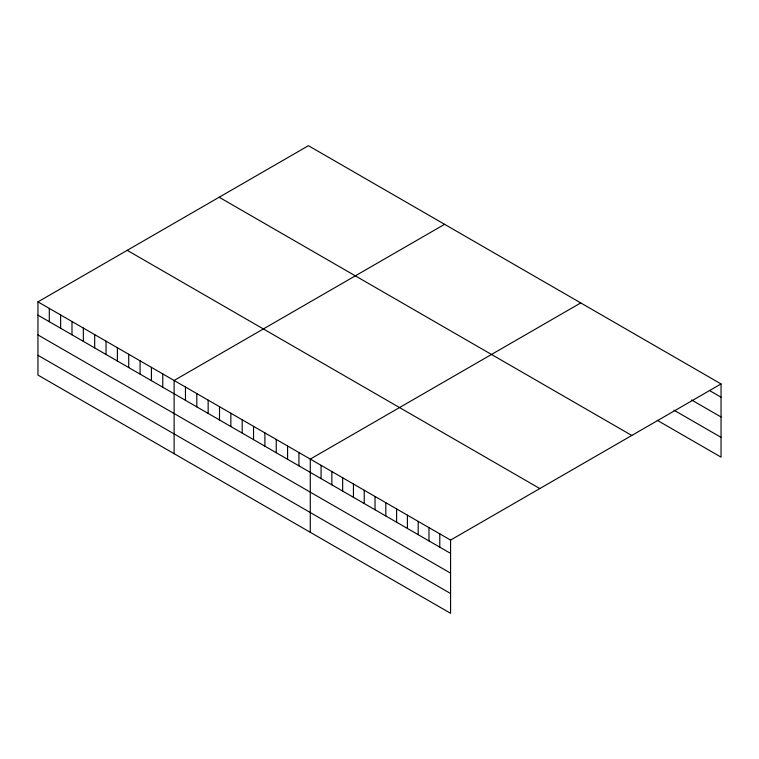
<?xml version="1.0" encoding="UTF-8"?>
<svg xmlns="http://www.w3.org/2000/svg" width="759" height="759" viewBox="0 0 759 759"><rect width="100%" height="100%" fill="white"/><g stroke="black" fill="none" stroke-linecap="round" stroke-linejoin="round"><path stroke-width="1.14" d="M37.95 301.864L450.571 540.085L450.571 613.3L37.95 375.069L37.95 301.864L308.429 145.7L721.05 383.931L721.05 457.136L657.285 420.325M444.594 224.313L174.115 380.477L174.115 453.683M580.758 302.926L310.279 459.091L310.279 532.306M450.571 540.085L721.05 383.931M710.263 390.98L721.05 397.213M691.62 399.993L721.05 416.985M673.964 410.173L721.05 437.364M219.171 197.236L631.792 435.457M127.208 250.328L539.829 488.559M37.95 315.146L450.571 553.377M37.95 334.918L450.571 573.149M37.95 355.297L450.571 593.519M439.784 533.852L439.784 547.144M428.987 527.628L428.987 540.911M418.2 521.395L418.2 534.678M407.403 515.162L407.403 528.454M396.615 508.938L396.615 522.22M385.819 502.705L385.819 515.987M375.031 496.471L375.031 509.763M364.235 490.238L364.235 503.53M353.447 484.014L353.447 497.297M342.66 477.781L342.66 491.064M331.863 471.548L331.863 484.84M321.076 465.324L321.076 478.606M298.932 452.535L298.932 465.827M287.585 445.988L287.585 459.271M276.238 439.433L276.238 452.725M264.891 432.886L264.891 446.169M253.544 426.33L253.544 439.622M242.197 419.784L242.197 433.066M230.85 413.228L230.85 426.52M219.503 406.682L219.503 419.964M208.156 400.126L208.156 413.418M196.809 393.579L196.809 406.862M185.462 387.024L185.462 400.316M162.768 373.921L162.768 387.213M151.421 367.375L151.421 380.657M140.073 360.819L140.073 374.111M128.726 354.273L128.726 367.555M117.379 347.717L117.379 361.009M106.032 341.171L106.032 354.453M94.685 334.615L94.685 347.907M83.338 328.068L83.338 341.351M71.991 321.512L71.991 334.804M60.644 314.966L60.644 328.249M49.297 308.41L49.297 321.702"/></g></svg>
